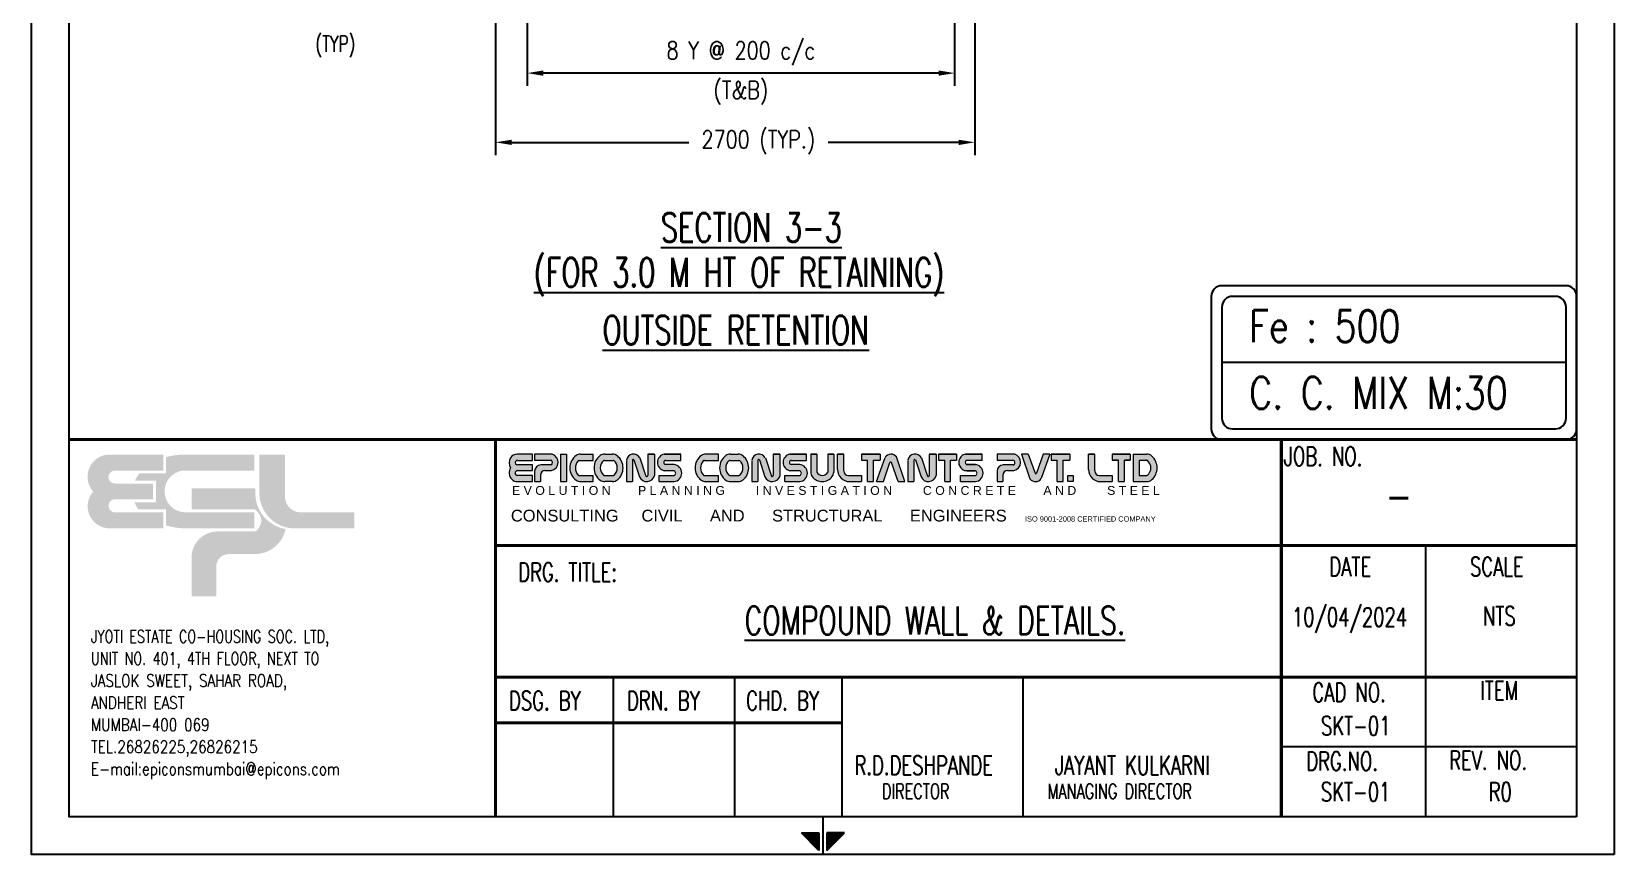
# Model space of a CAD drawing. Extents: x 345615 to 1272425, y -526289 to -156124.
# Drawn here: x 609908 to 634686, y -478639 to -465756 of the extents above; entities that cross this region are included whole.
import ezdxf
from ezdxf.enums import TextEntityAlignment as Align

# ---------------------------------------------------------------- set-up
doc = ezdxf.new("R2010")
doc.units = 0
doc.header["$LTSCALE"] = 500
doc.header["$MEASUREMENT"] = 0
doc.header["$PDMODE"] = 35
doc.header["$PDSIZE"] = -15
doc.layers.get('DEFPOINTS').update_dxf_attribs({"color": 4})
doc.layers.add('00 ECPL LOGO', color=250, linetype='Continuous', lineweight=20)
doc.layers.add('00 ELEV-2', color=9, linetype='Continuous', lineweight=30)
for name, color, linetype in [('3CONRED', 1, 'Continuous'), ('NO. BEAM', 3, 'Continuous'), ('PNA', 10, 'Continuous'), ('S-DIM-1', 5, 'Continuous'), ('S-TEXT-1', 4, 'Continuous'), ('S-TITIL', 6, 'Continuous'), ('TEXT', 4, 'Continuous'), ('TEXT (SHEET)', 4, 'Continuous'), ('TEXT NORMAL', 4, 'Continuous'), ('TITLE', 4, 'Continuous')]:
    doc.layers.add(name, color=color, linetype=linetype)
doc.styles.add('ROMANS', font='simplex.shx', dxfattribs={"width": 0.8, "height": 275, "bigfont": 'bigfont.shx'})
doc.styles.add('SEC. TEXT', font='arial.ttf', dxfattribs={"height": 180})
doc.dimstyles.new('dim33.33', dxfattribs={"dimtxt": 250, "dimasz": 250, "dimexe": 200, "dimexo": 200, "dimgap": 100, "dimtad": 1, "dimdec": 0, "dimlfac": 0.333331, "dimzin": 0, "dimdsep": 46, "dimtxsty": 'ROMANS', "dimcen": 0, "dimclrd": 5, "dimclre": 5, "dimclrt": 4, "dimadec": 0, "dimazin": 0, "dimtfac": 1, "dimtdec": 0, "dimtix": 1, "dimtofl": 0, "dimtmove": 2, "dimatfit": 3, "dimfxl": 0, "dimtolj": 1, "dimtzin": 0, "dimlwd": -1, "dimlwe": -1, "dimarcsym": 0})

# ---------------------------------------------------------------- blocks, each defined once
blk = doc.blocks.new('*D1016')
at = {"layer": 'DEFPOINTS', "color": 0}
for p in [(617667, -463933), (624357, -463933), (617667, -466405)]:
    blk.add_point(p, dxfattribs=at)
at = {"layer": 'S-DIM-1', "color": 5}
for p, q in [((617667, -464133), (617667, -466605)), ((624357, -464133), (624357, -466605)), ((624107, -466405), (617917, -466405))]:
    blk.add_line(p, q, dxfattribs=at)
for points in [[(617917, -466363), (617917, -466446), (617667, -466405)], [(624107, -466446), (624107, -466363), (624357, -466405)]]:
    blk.add_solid(points, dxfattribs=at)
at = {"layer": 'S-DIM-1', "color": 4, "char_height": 275, "attachment_point": 5, "style": 'ROMANS'}
for s, insert in [('\\A1;8 Y @ 200 c/c', (621012, -466095)), ('(T&B)', (621012, -466714))]:
    blk.add_mtext(s, dxfattribs=dict(at, insert=insert))
blk = doc.blocks.new('*D1017')
at = {"layer": 'DEFPOINTS', "color": 0}
for p in [(624672, -464030), (617172, -464132), (617172, -467489)]:
    blk.add_point(p, dxfattribs=at)
at = {"layer": 'S-DIM-1', "color": 5}
for p, q in [((617172, -464332), (617172, -467689)), ((624672, -464230), (624672, -467689)), ((617422, -467489), (620196, -467489)), ((624422, -467489), (622376, -467489))]:
    blk.add_line(p, q, dxfattribs=at)
for points in [[(617422, -467448), (617422, -467531), (617172, -467489)], [(624422, -467531), (624422, -467448), (624672, -467489)]]:
    blk.add_solid(points, dxfattribs=at)
at = {"layer": 'S-DIM-1', "color": 4, "insert": (621286, -467489), "char_height": 275, "attachment_point": 5, "style": 'ROMANS'}
blk.add_mtext('\\A1;{2700 (TYP.)}', dxfattribs=at)
blk = doc.blocks.new('MID')
at = {"layer": 'TEXT'}
for p, q in [((8.94, 1.07), (4.27, 5.74)), ((4.27, 5.74), (4.27, 1.07)), ((0, 0), (10, 0)), ((4.27, 1.07), (8.94, 1.07)), ((8.94, -1.07), (4.27, -5.74)), ((4.27, -1.07), (8.94, -1.07)), ((4.27, -5.74), (4.27, -1.07))]:
    blk.add_line(p, q, dxfattribs=at)
for points in [[(4.27, 5.74), (8.94, 1.07), (4.27, 1.07)], [(4.27, -5.74), (8.94, -1.07), (4.27, -1.07)]]:
    blk.add_solid(points, dxfattribs=at)
blk = doc.blocks.new('ecpl logo')
at = {"layer": '00 ECPL LOGO'}
for color, points in [(256, [(351, -827, 0.621111), (586, -1401), (1442, -1401), (1442, -1151), (682, -1151, -0.917622), (682, -948), (1285, -948), (1285, -702), (682, -702, -0.926164), (682, -501), (1442, -501), (1442, -251), (581, -251, 0.621111), (351, -827)]), (152, [(2940, -251), (2940, -863, 0.384329), (3453, -1401), (4422, -1401), (4422, -1151), (3582, -1151, -0.414214), (3340, -908), (3340, -251)]), (140, [(1887, -779), (1887, -1102), (2862, -1102, -0.232111), (2971, -1281, -0.194401), (2883, -1450), (2269, -1450, 0.364674), (1887, -1802), (1887, -2463), (2269, -2463), (2269, -1996, -0.414214), (2462, -1802), (2899, -1802, 0.338499), (3350, -1412, -0.371272), (2877, -839), (2877, -779)])]:
    blk.add_hatch(color=color, dxfattribs=at).paths.add_polyline_path(points)
h = blk.add_hatch(color=253, dxfattribs=at)
h.dxf.hatch_style = 1
h.paths.add_polyline_path([(995, -993, 0.07148), (1056, -1106), (1486, -1106), (1486, -1356, 0.065387), (1776, -1401), (2862, -1401), (2862, -1151), (1776, -1151, -0.910826), (1742, -501), (2862, -501), (2862, -251), (1776, -251, 0.069483), (1486, -291), (1486, -546), (1071, -546, 0.072407), (1003, -657), (1329, -657), (1329, -993)])
blk = doc.blocks.new('EPICONS TITLE')
at = {"layer": '00 ECPL LOGO'}
h = blk.add_hatch(color=7, dxfattribs=at)
h.dxf.hatch_style = 1
h.paths.add_polyline_path([(678, -252), (678, -146), (414, -146, 0.261636), (303, -208, 0.285841), (304, -378, 0.344902), (324, -574, 0.204992), (418, -614), (678, -614), (678, -510), (424, -510, -1), (418, -426), (678, -426), (678, -331), (424, -331, -1), (422, -252)])
h = blk.add_hatch(color=7, dxfattribs=at)
h.dxf.hatch_style = 1
h.paths.add_polyline_path([(1011, -146), (712, -146), (712, -252), (997, -252, -0.440545), (997, -331), (816, -331, 0.414214), (712, -435), (712, -614), (810, -614), (810, -504, -0.414214), (888, -426), (997, -426, 0.757811)])
h.paths.add_polyline_path([(1254, -146), (1153, -146), (1153, -614), (1254, -614)])
h.paths.add_polyline_path([(1708, -146), (1494, -146, 0.154275), (1419, -169, 0.519672), (1419, -591, 0.154275), (1494, -614), (1708, -614), (1708, -510), (1472, -510, -0.210356), (1452, -502, -0.388707), (1452, -260, -0.210356), (1472, -252), (1708, -252)])
h.paths.add_polyline_path([(2037, -146), (1904, -146, 0.159018), (1828, -171, 0.507969), (1828, -589, 0.159018), (1904, -614), (2037, -614, 0.173791), (2119, -585, 0.472311), (2119, -175, 0.173791)])
h.paths.add_polyline_path([(2046, -252, -0.185052), (2063, -258, -0.445894), (2063, -504, -0.185052), (2046, -510), (1899, -510, -0.185052), (1882, -504, -0.445894), (1882, -258, -0.185052), (1899, -252)], flags=16)
h.paths.add_polyline_path([(2501, -209, 0.723435), (2273, -252), (2273, -614), (2374, -614), (2374, -252, -0.723435), (2399, -241), (2495, -533, 0.724077), (2751, -510), (2751, -146), (2635, -146), (2635, -509, -0.755661), (2603, -519)])
h.paths.add_polyline_path([(3198, -146), (2916, -146, 0.823713), (2916, -429), (3082, -429, -0.713272), (3082, -510), (2830, -510), (2830, -614), (3082, -614, 0.900309), (3082, -324), (2936, -324, -0.746931), (2936, -252), (3198, -252)])
h = blk.add_hatch(color=7, dxfattribs=at)
h.dxf.hatch_style = 1
h.paths.add_polyline_path([(3837, -146), (3623, -146, 0.154275), (3548, -169, 0.519672), (3548, -591, 0.154275), (3623, -614), (3837, -614), (3837, -510), (3600, -510, -0.210932), (3581, -502, -0.385278), (3580, -260, -0.212895), (3599, -252), (3837, -252)])
h.paths.add_polyline_path([(4255, -175, 0.173792), (4173, -146), (4040, -146, 0.159018), (3964, -171, 0.507969), (3964, -589, 0.159018), (4040, -614), (4173, -614, 0.173792), (4255, -585, 0.472311)])
h.paths.add_polyline_path([(4182, -252, -0.185053), (4199, -258, -0.445893), (4199, -504, -0.185053), (4182, -510), (4035, -510, -0.185053), (4017, -504, -0.445893), (4017, -258, -0.185053), (4035, -252)], flags=16)
h.paths.add_polyline_path([(4406, -252), (4406, -614), (4507, -614), (4507, -252, -0.436861), (4522, -236, -0.319738), (4534, -245), (4629, -533, 0.724077), (4884, -510), (4884, -146), (4768, -146), (4768, -509, -0.755661), (4737, -519), (4635, -209, 0.723435)])
h.paths.add_polyline_path([(5335, -146), (5053, -146, 0.823713), (5053, -429), (5219, -429, -0.713272), (5219, -510), (4967, -510), (4967, -614), (5219, -614, 0.900309), (5219, -324), (5074, -324, -0.746931), (5074, -252), (5335, -252)])
h.paths.add_polyline_path([(5509, -146), (5408, -146), (5408, -452, 0.160106), (5433, -529, 0.505303), (5772, -529, 0.160106), (5797, -452), (5797, -146), (5699, -146), (5699, -451, -0.621318), (5509, -451)])
h.paths.add_polyline_path([(5969, -146), (5862, -146), (5862, -406, 0.414214), (6070, -614), (6267, -614), (6267, -510), (6047, -510, -0.414214), (5969, -432)])
h.paths.add_polyline_path([(6589, -146), (6267, -146), (6267, -249), (6372, -249), (6372, -614), (6473, -614), (6473, -249), (6589, -249)])
h.paths.add_polyline_path([(6863, -194, 0.539211), (6672, -201), (6523, -614), (6641, -614), (6752, -289, -0.708617), (6777, -289), (6894, -614), (7006, -614)])
h.paths.add_polyline_path([(7288, -209, 0.723435), (7059, -252), (7059, -614), (7160, -614), (7160, -252, -0.723435), (7186, -241), (7282, -533, 0.724077), (7538, -510), (7538, -146), (7421, -146), (7421, -509, -0.755661), (7390, -519)])
h.paths.add_polyline_path([(7886, -146), (7579, -146), (7579, -249), (7684, -249), (7684, -614), (7785, -614), (7785, -249), (7886, -249)])
h.paths.add_polyline_path([(8321, -146), (8059, -146, 0.157568), (7983, -170, 0.511532), (7983, -404, 0.157569), (8059, -429), (8206, -429, -0.713272), (8206, -510), (7953, -510), (7953, -614), (8206, -614, 0.900308), (8206, -324), (8065, -324), (8060, -324, -0.722204), (8060, -249), (8321, -249)])
h = blk.add_hatch(color=7, dxfattribs=at)
h.dxf.hatch_style = 1
h.paths.add_polyline_path([(8875, -146), (8576, -146), (8576, -252), (8849, -252, -0.270444), (8871, -265, -0.26297), (8871, -318, -0.270444), (8849, -331), (8680, -331, 0.414214), (8576, -435), (8576, -614), (8674, -614), (8674, -504, -0.414214), (8752, -426), (8861, -426, 0.757811)])
h.paths.add_polyline_path([(9103, -146), (8990, -146), (9133, -566, 0.539211), (9324, -560), (9474, -146), (9356, -146), (9244, -471, -0.708617), (9220, -471)])
h.paths.add_polyline_path([(9814, -146), (9492, -146), (9492, -249), (9597, -249), (9597, -614), (9698, -614), (9698, -249), (9814, -249)])
h.paths.add_polyline_path([(10234, -146), (10128, -146), (10128, -406, 0.414214), (10336, -614), (10533, -614), (10533, -510), (10312, -510, -0.414214), (10234, -432)])
h.paths.add_polyline_path([(9871, -510), (9775, -510), (9775, -614), (9871, -614)])
h = blk.add_hatch(color=7, dxfattribs=at)
h.dxf.hatch_style = 1
h.paths.add_polyline_path([(10533, -146), (10533, -249), (10637, -249), (10637, -614), (10739, -614), (10739, -249), (10839, -249), (10839, -146)])
h.paths.add_polyline_path([(10890, -146), (10890, -614), (11119, -614, 0.189446), (11208, -580, 0.435754), (11208, -181, 0.189446), (11119, -146)])
h.paths.add_polyline_path([(11122, -249, -0.519112), (11122, -510), (10989, -510), (10989, -249)], flags=16)
at = {"layer": '00 ECPL LOGO', "color": 7}
for p, q in [((678, -146), (414, -146)), ((424, -252), (678, -252)), ((678, -252), (678, -146)), ((1011, -146), (712, -146)), ((712, -146), (712, -252)), ((997, -252), (712, -252)), ((1153, -146), (1254, -146)), ((1153, -146), (1153, -614)), ((1254, -146), (1254, -614)), ((1472, -252), (1708, -252)), ((1494, -146), (1708, -146)), ((1708, -252), (1708, -146)), ((1899, -252), (2046, -252)), ((1904, -146), (2037, -146)), ((2273, -252), (2273, -614)), ((2374, -252), (2374, -614)), ((2399, -241), (2495, -533)), ((2501, -209), (2603, -519)), ((2635, -146), (2751, -146)), ((2751, -146), (2635, -146)), ((2635, -146), (2635, -510)), ((2751, -146), (2751, -510)), ((2751, -252), (2751, -252)), ((2916, -146), (3198, -146)), ((3198, -146), (2916, -146)), ((2936, -252), (3198, -252)), ((3198, -252), (3198, -146)), ((3599, -252), (3837, -252)), ((3837, -146), (3623, -146)), ((3837, -252), (3837, -146)), ((4035, -252), (4182, -252)), ((4040, -146), (4173, -146)), ((4406, -252), (4406, -614)), ((4507, -252), (4507, -614)), ((4534, -245), (4629, -533)), ((4635, -209), (4737, -519)), ((4768, -146), (4884, -146)), ((4768, -146), (4884, -146)), ((4884, -146), (4768, -146)), ((4768, -146), (4768, -510)), ((4884, -146), (4884, -510)), ((4884, -252), (4884, -252)), ((5053, -146), (5335, -146)), ((5053, -146), (5335, -146)), ((5335, -146), (5053, -146)), ((5074, -252), (5335, -252)), ((5335, -252), (5335, -146)), ((5408, -146), (5509, -146)), ((5509, -146), (5408, -146)), ((5408, -146), (5408, -452)), ((5509, -146), (5509, -451)), ((5699, -146), (5797, -146)), ((5797, -146), (5699, -146)), ((5699, -146), (5699, -451)), ((5797, -146), (5797, -452)), ((5862, -146), (5969, -146)), ((5969, -146), (5862, -146)), ((5862, -406), (5862, -146)), ((5969, -432), (5969, -146)), ((6267, -146), (6589, -146)), ((6589, -146), (6267, -146)), ((6267, -146), (6267, -249)), ((6267, -249), (6372, -249)), ((6372, -614), (6372, -249)), ((6473, -614), (6473, -249)), ((6473, -249), (6589, -249)), ((6523, -614), (6672, -201)), ((6589, -146), (6589, -249)), ((7006, -614), (6863, -194)), ((7059, -252), (7059, -614)), ((7160, -252), (7160, -614)), ((7186, -241), (7282, -533)), ((7288, -209), (7390, -519)), ((7421, -146), (7538, -146)), ((7421, -146), (7538, -146)), ((7538, -146), (7421, -146)), ((7421, -146), (7538, -146)), ((7421, -146), (7421, -510)), ((7538, -146), (7538, -510)), ((7538, -252), (7538, -252)), ((7579, -146), (7886, -146)), ((7886, -146), (7579, -146)), ((7579, -146), (7886, -146)), ((7579, -146), (7886, -146)), ((7886, -146), (7579, -146)), ((7579, -146), (7579, -249)), ((7579, -249), (7684, -249)), ((7579, -249), (7684, -249)), ((7684, -614), (7684, -249)), ((7785, -614), (7785, -249)), ((7785, -249), (7886, -249)), ((7785, -249), (7886, -249)), ((7886, -146), (7886, -249)), ((8040, -146), (8321, -146)), ((8040, -146), (8321, -146)), ((8321, -146), (8059, -146)), ((8060, -249), (8321, -249)), ((8321, -252), (8321, -146)), ((8875, -146), (8576, -146)), ((8576, -146), (8576, -252)), ((8849, -252), (8576, -252)), ((9103, -146), (8990, -146)), ((9103, -146), (8990, -146)), ((8990, -146), (9133, -566)), ((9103, -146), (9220, -471)), ((9356, -146), (9244, -471)), ((9474, -146), (9324, -560)), ((9474, -146), (9356, -146)), ((9408, -146), (9356, -146)), ((9474, -146), (9356, -146)), ((9492, -146), (9814, -146)), ((9814, -146), (9492, -146)), ((9492, -146), (9814, -146)), ((9492, -146), (9814, -146)), ((9492, -146), (9814, -146)), ((9492, -146), (9492, -249)), ((9492, -249), (9597, -249)), ((9492, -249), (9597, -249)), ((9597, -614), (9597, -249)), ((9698, -614), (9698, -249)), ((9698, -249), (9814, -249)), ((9698, -249), (9814, -249)), ((9814, -146), (9814, -249)), ((10128, -146), (10234, -146)), ((10234, -146), (10128, -146)), ((10128, -406), (10128, -146)), ((10234, -432), (10234, -146)), ((10533, -146), (10839, -146)), ((10839, -146), (10533, -146)), ((10533, -146), (10533, -249)), ((10533, -249), (10637, -249)), ((10637, -249), (10533, -249)), ((10637, -614), (10637, -249)), ((10739, -614), (10739, -249)), ((10739, -249), (10839, -249)), ((10739, -249), (10839, -249)), ((10839, -249), (10739, -249)), ((10839, -146), (10839, -249)), ((10890, -146), (11119, -146)), ((10890, -146), (10890, -614)), ((10989, -249), (10989, -510)), ((10989, -249), (11113, -249)), ((418, -426), (678, -426)), ((678, -510), (418, -510)), ((678, -331), (424, -331)), ((678, -426), (678, -331)), ((678, -614), (678, -510)), ((712, -435), (712, -614)), ((810, -504), (810, -614)), ((997, -331), (816, -331)), ((888, -426), (997, -426)), ((1472, -510), (1708, -510)), ((1708, -614), (1708, -510)), ((1899, -510), (2046, -510)), ((2751, -510), (2751, -510)), ((2830, -614), (2830, -510)), ((2830, -510), (3082, -510)), ((3082, -429), (2916, -429)), ((3082, -324), (2936, -324)), ((3600, -510), (3837, -510)), ((3837, -614), (3837, -510)), ((4035, -510), (4182, -510)), ((4967, -614), (4967, -510)), ((4967, -510), (5219, -510)), ((4967, -510), (5219, -510)), ((5219, -429), (5053, -429)), ((5219, -324), (5074, -324)), ((6047, -510), (6267, -510)), ((6267, -510), (6267, -614)), ((6641, -614), (6752, -289)), ((6894, -614), (6777, -289)), ((7538, -510), (7538, -510)), ((7953, -614), (7953, -510)), ((7953, -510), (8206, -510)), ((7953, -510), (8206, -510)), ((7953, -510), (8206, -510)), ((8206, -429), (8040, -429)), ((8059, -429), (8194, -429)), ((8206, -324), (8060, -324)), ((8065, -324), (8206, -324)), ((8576, -435), (8576, -614)), ((8674, -504), (8674, -614)), ((8849, -331), (8680, -331)), ((8752, -426), (8861, -426)), ((10312, -510), (10533, -510)), ((10533, -510), (10533, -614)), ((10989, -510), (11113, -510)), ((418, -614), (678, -614)), ((712, -614), (810, -614)), ((1153, -614), (1254, -614)), ((1494, -614), (1708, -614)), ((2037, -614), (1904, -614)), ((2273, -614), (2374, -614)), ((2614, -614), (2635, -614)), ((2635, -614), (2635, -614)), ((2830, -614), (3082, -614)), ((2830, -614), (3082, -614)), ((3623, -614), (3837, -614)), ((4040, -614), (4173, -614)), ((4406, -614), (4507, -614)), ((4406, -614), (4507, -614)), ((4406, -614), (4507, -614)), ((4967, -614), (5219, -614)), ((4967, -614), (5219, -614)), ((4967, -614), (5219, -614)), ((6070, -614), (6267, -614)), ((6070, -614), (6267, -614)), ((6372, -614), (6473, -614)), ((6372, -614), (6473, -614)), ((6523, -614), (6641, -614)), ((6589, -614), (6641, -614)), ((6894, -614), (7006, -614)), ((6894, -614), (7006, -614)), ((7059, -614), (7160, -614)), ((7059, -614), (7160, -614)), ((7059, -614), (7160, -614)), ((7684, -614), (7785, -614)), ((7684, -614), (7785, -614)), ((7684, -614), (7785, -614)), ((7684, -614), (7785, -614)), ((7953, -614), (8206, -614)), ((7953, -614), (8206, -614)), ((7953, -614), (8206, -614)), ((7953, -614), (8206, -614)), ((7953, -614), (8206, -614)), ((8576, -614), (8674, -614)), ((9597, -614), (9698, -614)), ((9597, -614), (9698, -614)), ((9597, -614), (9698, -614)), ((10336, -614), (10533, -614)), ((10336, -614), (10533, -614)), ((10637, -614), (10739, -614)), ((10637, -614), (10739, -614)), ((10637, -614), (10739, -614)), ((10637, -614), (10739, -614)), ((10653, -614), (10739, -614)), ((10653, -614), (10739, -614)), ((10653, -614), (10739, -614)), ((10653, -614), (10739, -614)), ((10890, -614), (11119, -614))]:
    blk.add_line(p, q, dxfattribs=at)
blk.add_lwpolyline([(9775, -510), (9871, -510), (9871, -614), (9775, -614)], close=True, dxfattribs=at)
for centre, radius, start, end in [((439, -292), 160, 148.648, 212.4563), ((414, -276), 130, 90, 148.648), ((423, -291), 39.6, 88.7637, 271.2363), ((965, -284), 146, 282.7188, 71.3398), ((961, -291), 53.7, 312.4487, 47.5513), ((1567, -380), 257, 125.0807, 234.9193), ((1584, -381), 179, 137.5171, 222.4829), ((1494, -276), 130, 90, 125.0807), ((1472, -278), 26, 90, 137.5171), ((1981, -380), 259, 126.1417, 233.8583), ((1992, -381), 165, 131.9364, 228.0636), ((1904, -276), 130, 90, 126.1417), ((1899, -278), 26, 90, 131.9364), ((2037, -276), 130, 50.5638, 90), ((2046, -278), 26, 48.0636, 90), ((1953, -381), 165, 311.9364, 48.0636), ((1951, -380), 265, 309.4362, 50.5638), ((2394, -268), 122, 28.75, 172.2831), ((2388, -251), 14.5, 40.0191, 183.5523), ((2944, -287), 144, 101.0425, 258.9575), ((2947, -288), 37.6, 106.4856, 253.5144), ((3696, -380), 257, 125.0807, 234.9193), ((3714, -381), 180, 138.0741, 222.3563), ((3623, -276), 130, 90, 125.0807), ((3599, -278), 26, 90, 138.0741), ((4116, -380), 259, 126.1417, 233.8583), ((4127, -381), 165, 131.9364, 228.0636), ((4040, -276), 130, 90, 126.1417), ((4035, -278), 26, 90, 131.9364), ((4173, -276), 130, 50.5638, 90), ((4182, -278), 26, 48.0636, 90), ((4089, -381), 165, 311.9364, 48.0636), ((4087, -380), 265, 309.4362, 50.5638), ((4527, -268), 122, 28.75, 172.2831), ((4522, -251), 14.5, 89.1577, 183.5523), ((4522, -249), 13, 18.2334, 89.1577), ((5081, -287), 144, 101.0425, 258.9575), ((5084, -288), 37.6, 106.4856, 253.5144), ((6770, -260), 114, 35.166, 148.5022), ((7181, -268), 122, 28.75, 172.2831), ((7175, -251), 14.5, 40.0191, 183.5523), ((8067, -287), 144, 125.818, 234.182), ((8059, -276), 130, 90, 125.818), ((8072, -286), 39.3, 108.3261, 238.1957), ((8849, -278), 26, 29.4672, 90), ((8829, -284), 146, 282.7188, 71.3398), ((8824, -291), 53.7, 330.5328, 29.4672), ((11113, -275), 26, 51.4816, 90), ((11119, -276), 130, 47.0907, 90), ((11030, -380), 160, 308.5184, 51.4816), ((11023, -380), 272, 312.9093, 47.0907), ((439, -464), 160, 147.5437, 223.6612), ((421, -468), 42.1, 94.0242, 265.9758), ((816, -435), 104, 90, 180), ((888, -504), 78, 90, 180), ((1472, -484), 26, 222.4829, 270), ((1899, -484), 26, 228.0636, 270), ((2046, -484), 26, 270, 311.9364), ((2619, -479), 135, 203.2219, 346.755), ((2618, -510), 17.1, 214.0796, 357.6127), ((3067, -469), 146, 276.006, 83.994), ((3068, -470), 43.1, 289.0016, 70.9984), ((3600, -484), 26, 222.3563, 270), ((4035, -484), 26, 228.0636, 270), ((4182, -484), 26, 270, 311.9364), ((4753, -479), 135, 203.2219, 346.8516), ((4751, -510), 17.1, 214.0796, 357.6127), ((5204, -469), 146, 276.006, 83.994), ((5205, -470), 43.1, 289.0016, 70.9984), ((5538, -452), 130, 180, 216.3848), ((5602, -404), 210, 216.3848, 323.6152), ((5604, -405), 106, 206.2931, 333.7069), ((5667, -452), 130, 323.6152, 0), ((6070, -406), 208, 180, 270), ((6047, -432), 78, 180, 270), ((6764, -294), 13, 19.7665, 161.0546), ((7406, -479), 135, 203.2219, 346.755), ((7404, -510), 17.1, 214.0796, 357.6127), ((8059, -299), 130, 234.182, 270), ((8065, -298), 26, 238.1957, 270), ((8190, -469), 146, 276.006, 83.994), ((8192, -470), 43.1, 289.0016, 70.9984), ((8680, -435), 104, 90, 180), ((8752, -504), 78, 90, 180), ((8849, -305), 26, 270, 330.5328), ((9232, -467), 13, 199.7665, 341.0546), ((10336, -406), 208, 180, 270), ((10312, -432), 78, 180, 270), ((11113, -484), 26, 270, 308.5184), ((418, -484), 130, 223.6612, 270), ((1494, -484), 130, 234.9193, 270), ((1904, -484), 130, 233.8583, 270), ((2037, -484), 130, 270, 309.4362), ((3623, -484), 130, 234.9193, 270), ((4040, -484), 130, 233.8583, 270), ((4173, -484), 130, 270, 309.4362), ((9227, -500), 114, 215.166, 328.5022), ((11119, -484), 130, 270, 312.9093)]:
    blk.add_arc(centre, radius, start, end, dxfattribs=at)
at = {"layer": '00 ECPL LOGO', "color": 7, "attachment_point": 1, "style": 'SEC. TEXT'}
for s, insert, char_height, width in [('E V O L U T I O N        P L A N N I N G         I N V E S T I G A T I O N         C O N C R E T E        A N D         S T E E L', (328, -689), 150, 445502.26), ('CONSULTING     CIVIL      AND      STRUCTURAL      ENGINEERS', (309, -1092), 200, 495763.22), ('ISO 9001-2008 CERTIFIED COMPANY', (9049, -1204), 90, 434288.5)]:
    blk.add_mtext(s, dxfattribs=dict(at, insert=insert, char_height=char_height, width=width))
blk = doc.blocks.new('A4')
at = {"layer": '3CONRED'}
blk.add_line((260538, -2522), (256855, -2522), dxfattribs=at)
at = {"layer": 'PNA', "color": 5}
for p, q in [((258658, -3392), (258658, -8)), ((248525, -3392), (248525, -1653)), ((250040, -3392), (250040, -1653)), ((251377, -3392), (251377, -1653)), ((253633, -3392), (253633, -1653))]:
    blk.add_line(p, q, dxfattribs=at)
at = {"layer": 'PNA', "color": 4}
blk.add_lwpolyline([(261008, -3862), (241268, -3862), (241268, 24056), (261008, 24056)], close=True, dxfattribs=at)
at = {"layer": 'PNA', "color": 3}
blk.add_lwpolyline([(260538, -3392), (241738, -3392), (241738, 23586), (260538, 23586)], close=True, dxfattribs=at)
at = {"layer": 'PNA', "color": 1, "const_width": 37.6}
for points in [[(241738, 1314), (260538, 1314)], [(247053, -3392), (247053, 1314)], [(256855, -3392), (256855, 1314)], [(247053, -8), (260538, -8)], [(247053, -1653), (260538, -1653)], [(247053, -2221), (251377, -2221)]]:
    blk.add_lwpolyline(points, dxfattribs=at)
at = {"layer": '00 ELEV-2'}
for name, p, xscale, yscale, zscale in [('ecpl logo', (241755, 1327), 0.8004648938681197, 0.8004648938681197, 0.8004648938681197), ('EPICONS TITLE', (247019, 1239), 0.7336260752301319, 0.7336260752301319, 0.7336260752301319)]:
    blk.add_blockref(name, p, dxfattribs=dict(at, xscale=xscale, yscale=yscale, zscale=zscale))
at = {"layer": 'TEXT (SHEET)', "color": 4, "xscale": 46.99999999999999, "yscale": 46.99999999999999, "zscale": 46.99999999999999, "rotation": 270}
blk.add_blockref('MID', (251138, -3392), dxfattribs=at)
at = {"layer": 'S-TEXT-1', "style": 'ROMANS'}
for s, height, width, p in [('JYOTI ESTATE CO-HOUSING SOC. LTD,', 155.25, 0.75, (242008, -1221, -8)), ('UNIT NO. 401, 4TH FLOOR, NEXT TO', 155.25, 0.75, (242008, -1496, -8)), ('JASLOK SWEET, SAHAR ROAD,', 154.69, 0.8, (242008, -1771, -8)), ('ANDHERI EAST', 154.69, 0.8, (242008, -2047, -8)), ('MUMBAI-400 069', 154.69, 0.8, (242008, -2322, -8)), ('TEL.26826225,26826215', 154.69, 0.8, (242008, -2597, -8)), ('E-mail:epiconsmumbai@epicons.com', 154.69, 0.8, (242008, -2872, -8))]:
    blk.add_text(s, height=height, dxfattribs=dict(at, width=width)).set_placement(p)
at = {"layer": 'TEXT (SHEET)', "style": 'ROMANS', "width": 0.7}
for s, height, p in [(' JOB. NO.', 235, (256773, 986)), ('DATE', 235, (257454, -389)), ('SCALE', 235, (259208, -389)), (' DRG. TITLE:', 235, (247223, -458)), ('CAD NO.', 235, (257242, -1958)), ('ITEM', 235, (259336, -1934)), (' DRG.NO.', 235, (257052, -2816)), (' REV. NO.', 235, (258835, -2804)), ('DIRECTOR', 188, (251875, -3168)), (' MANAGING DIRECTOR', 188, (253851, -3168))]:
    blk.add_text(s, height=height, dxfattribs=at).set_placement(p)
at = {"layer": 'TEXT NORMAL', "style": 'ROMANS', "width": 0.7}
for s, p in [(' DSG. BY', (247108, -2061)), (' DRN. BY', (248579, -2061)), (' CHD. BY', (250066, -2061))]:
    blk.add_text(s, height=235, dxfattribs=at).set_placement(p)
at = {"layer": 'TITLE', "color": 4, "style": 'ROMANS', "width": 0.7}
for s, p in [('R.D.DESHPANDE', (251531, -2868)), (' JAYANT KULKARNI', (253918, -2868))]:
    blk.add_text(s, height=235, dxfattribs=at).set_placement(p)

msp = doc.modelspace()

# ---------------------------------------------------------------- linework, layer by layer
at = {"layer": 'NO. BEAM', "color": 2}
msp.add_line((633929.346, -470938.796), (628542.631, -470938.796), dxfattribs=at)
for points in [[(633929.346, -469734.661), (628542.631, -469734.661, 0.414213562), (628375.935, -469901.357), (628375.935, -471976.235, 0.414213562), (628542.631, -472142.931), (633929.346, -472142.931, 0.414213562), (634096.042, -471976.235), (634096.042, -469901.357, 0.414213562)], [(633762.649, -469901.357), (628709.328, -469901.357, 0.414213562), (628542.631, -470068.053), (628542.631, -471809.539, 0.414213562), (628709.328, -471976.235), (633762.649, -471976.235, 0.414213562), (633929.346, -471809.539), (633929.346, -470068.053, 0.414213562)]]:
    msp.add_lwpolyline(points, format="xyb", close=True, dxfattribs=at)

# ---------------------------------------------------------------- block references
at = {"xscale": 1.25523012566191, "yscale": 1.25523012566191, "zscale": 1.25523012566191}
msp.add_blockref('A4', (307060.383, -473792.014), dxfattribs=at)

# ---------------------------------------------------------------- texts
at = {"layer": 'S-TITIL', "style": 'ROMANS', "width": 0.7}
msp.add_text('%%USECTION 3-3', height=450, dxfattribs=at).set_placement((621174.8, -468820.837, 244.782), align=Align.MIDDLE_CENTER)
at = {"layer": 'S-TITIL', "color": 6, "style": 'ROMANS', "width": 0.7}
for s, p in [('%%U(FOR 3.0 M HT OF RETAINING)', (620982.735, -469557.344, -29.909)), ('%%UOUTSIDE RETENTION', (620932.019, -470429.548, -29.909))]:
    msp.add_text(s, height=450, dxfattribs=at).set_placement(p, align=Align.MIDDLE)
at = {"layer": 'S-TITIL', "style": 'ROMANS', "width": 0.8}
for s, p in [('Fe : 500', (628970.678, -470367.143)), ('C. C. MIX M:30', (628970.678, -471412.448))]:
    msp.add_text(s, height=500.0889, dxfattribs=at).set_placement(p, align=Align.MIDDLE_LEFT)
at = {"layer": 'TEXT', "color": 1, "style": 'ROMANS', "width": 0.8}
msp.add_text('-', height=470.711, dxfattribs=at).set_placement((631102.52, -473026.854, -9.438), align=Align.MIDDLE_LEFT)
at = {"layer": 'TEXT', "color": 2, "style": 'ROMANS', "width": 0.7}
for s, p in [('10/04/2024', (630539.42, -474924.393, -9.438)), ('NTS', (632884.049, -474906.95, -9.438)), ('SKT-01', (630637.177, -476626.315, -9.438)), ('SKT-01', (630635.015, -477660.395, -9.438)), ('R0', (632899.47, -477660.395, -9.438))]:
    msp.add_text(s, height=294.9791, dxfattribs=at).set_placement(p, align=Align.MIDDLE_CENTER)
at = {"layer": 'TEXT', "color": 1, "style": 'ROMANS', "width": 0.7}
msp.add_text('%%UCOMPOUND WALL & DETAILS.', height=437.5, dxfattribs=at).set_placement((624048.672, -474976.936), align=Align.MIDDLE_CENTER)
at = {"layer": 'TEXT NORMAL', "style": 'ROMANS', "width": 0.7}
msp.add_text('(TYP)', height=250, dxfattribs=at).set_placement((614352.636, -466070.898, 10.398))

# ---------------------------------------------------------------- dimensions: what is measured, and where the dimension line sits
at = {"layer": 'S-DIM-1'}
dim = msp.add_linear_dim(base=(617171.86, -467489.207), p1=(624671.854, -464029.927), p2=(617171.86, -464131.529), angle=180, text='{2700 (TYP.)}', dimstyle='dim33.33', override={"dimtxsty": 'ROMANS'}, dxfattribs=at)
dim.commit()
dim.dimension.update_dxf_attribs({"geometry": '*D1017', "text_midpoint": (621285.764, -467489.207), "dimtype": 160})
dim = msp.add_linear_dim(base=(617666.63, -466404.553), p1=(624357.463, -463933.13), p2=(617666.63, -463933.13), angle=180, text='8 Y @ 200 c/c\\X(T&B)', dimstyle='dim33.33', override={"dimtxsty": 'ROMANS'}, dxfattribs=at)
dim.commit()
dim.dimension.update_dxf_attribs({"geometry": '*D1016', "text_midpoint": (621012.047, -466404.553)})

doc.saveas('drawing.dxf')
